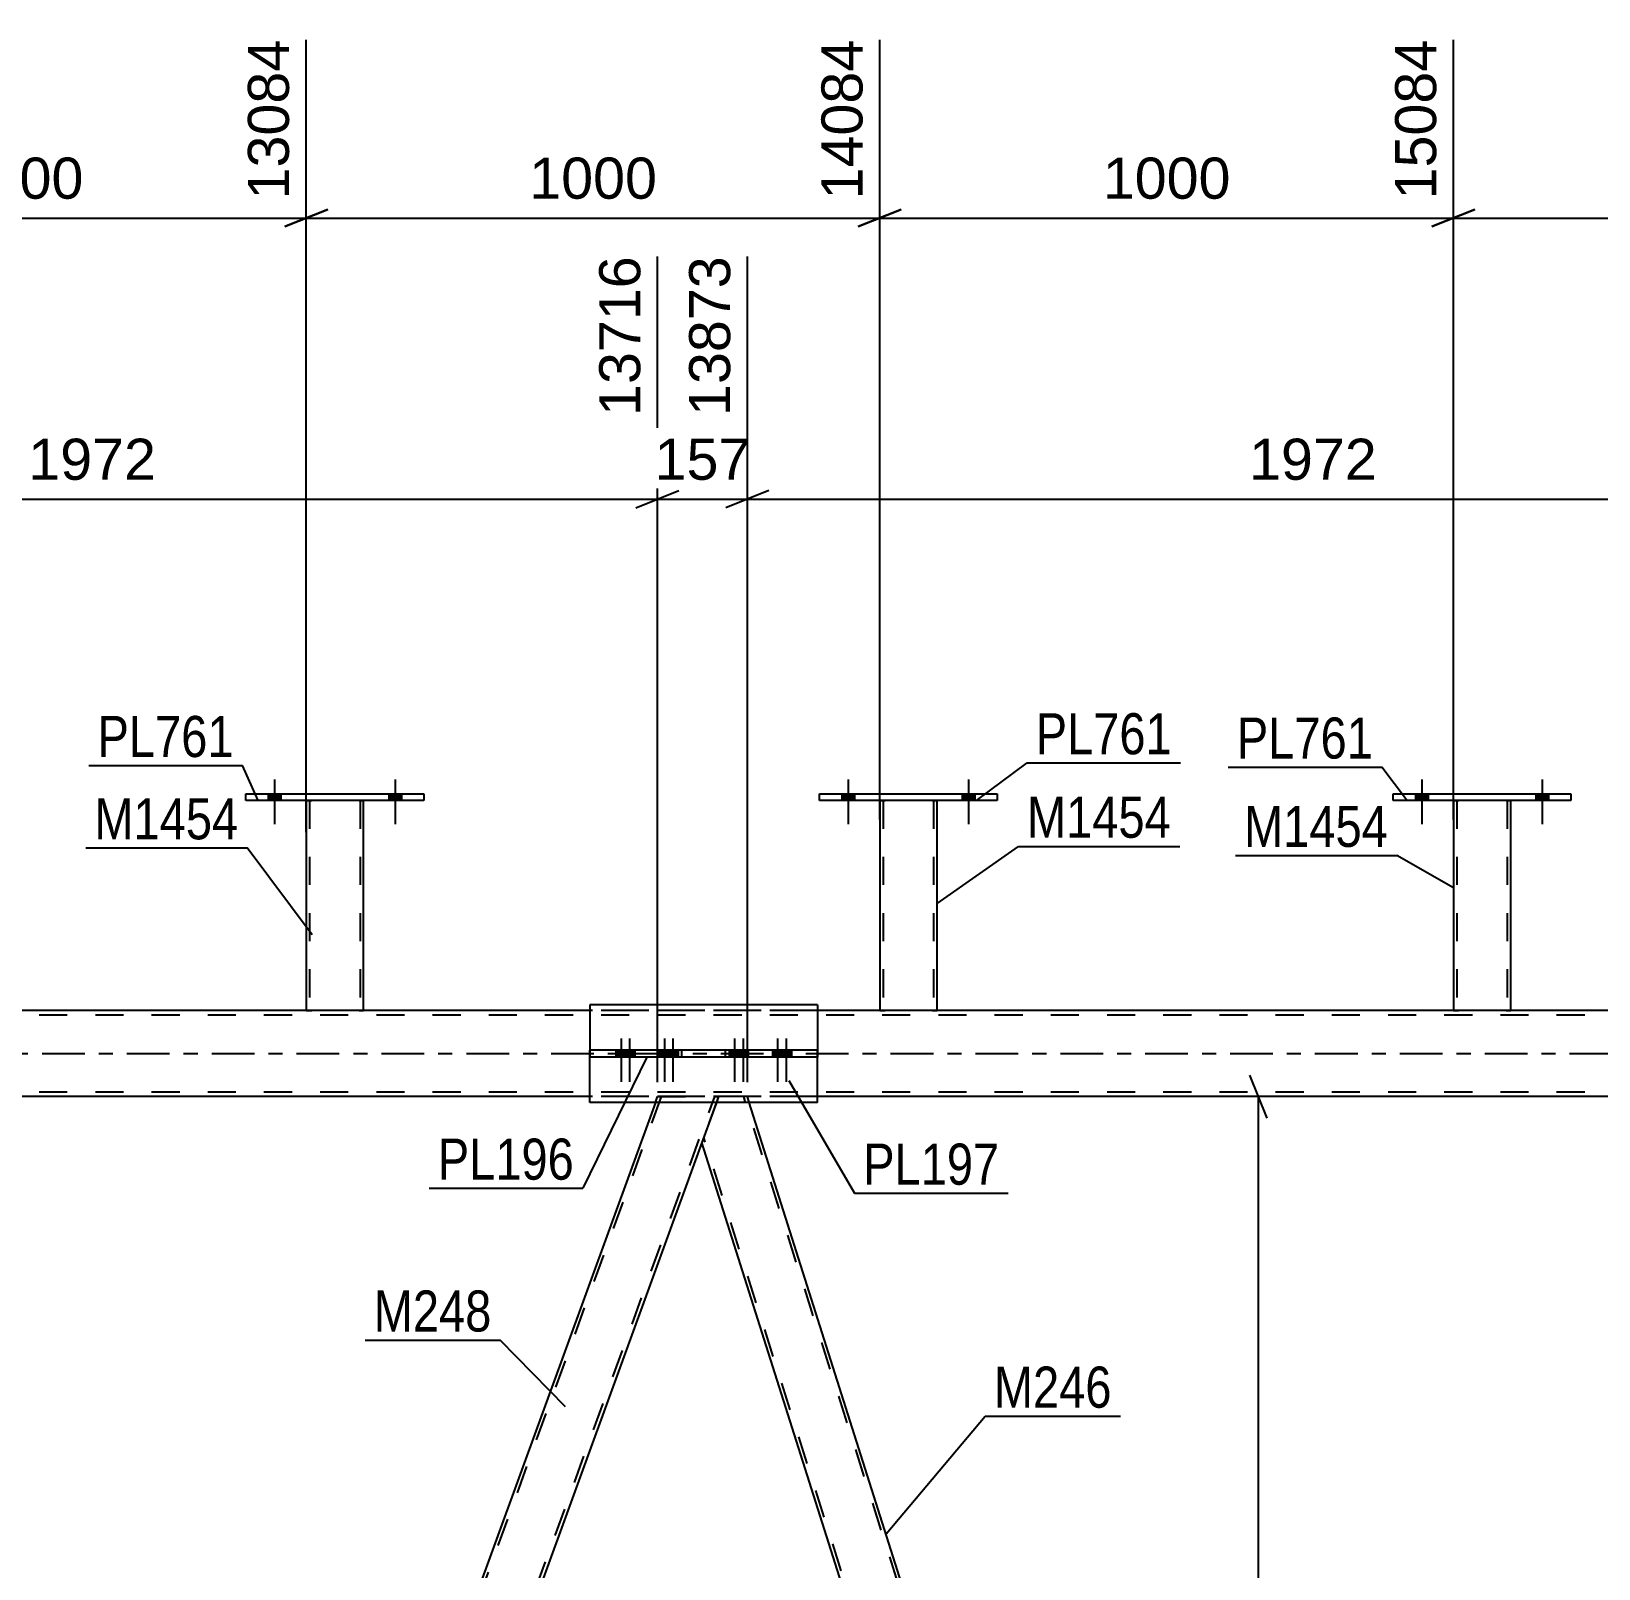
# Model space of a CAD drawing. Header units: millimetres. Extents: x -109 to 732, y -404 to 190.
# Drawn here: x 481 to 590.4, y -35.9 to 71.3 of the extents above; entities that cross this region are included whole.
import ezdxf

# ---------------------------------------------------------------- set-up
doc = ezdxf.new("R2010")
doc.units = ezdxf.units.MM
doc.linetypes.add('DXK_LINE_DOT2', pattern=[3.9198, 1.9599, -1.9599])
doc.linetypes.add('DXK_LINE_DOT3', pattern=[5.9187, 2.979, -0.9799, 0.9799, -0.9799])
doc.styles.add('Arial', font='ARIAL.TTF', dxfattribs={"height": 0.2})
doc.styles.add('Arial Narrow', font='ARIALN.TTF', dxfattribs={"height": 0.2})

# ---------------------------------------------------------------- blocks, each defined once
blk = doc.blocks.new('Part-717262461-4760 - 4623')
at = {"color": 7, "linetype": 'DXK_LINE_DOT2'}
for p, q in [((636.42, 2.68), (-23.14, 2.68)), ((636.42, 3), (9.2, 3)), ((535.86, 3), (520, 3)), ((636.42, -2.68), (-23.14, -2.68)), ((636.42, -3), (9.2, -3)), ((535.86, -3), (520, -3))]:
    blk.add_line(p, q, dxfattribs=at)
at = {"color": 2, "linetype": 'Continuous'}
for p, q in [((520, 3), (450.72, 3)), ((605.14, 3), (535.86, 3)), ((520, -3), (450.72, -3)), ((605.14, -3), (535.86, -3))]:
    blk.add_line(p, q, dxfattribs=at)
at = {"color": 7, "linetype": 'DXK_LINE_DOT3'}
blk.add_line((-33.14, 0), (636.42, 0), dxfattribs=at)
blk = doc.blocks.new('Bolt-717262461-4886 - 4623')
at = {"linetype": 'Continuous'}
for points in [[(577.58, 17.64), (578.46, 17.64), (578.46, 18.12), (577.58, 18.12)], [(585.98, 17.64), (586.86, 17.64), (586.86, 18.12), (585.98, 18.12)]]:
    blk.add_hatch(color=1, dxfattribs=at).paths.add_polyline_path(points)
at = {"color": 1, "linetype": 'Continuous'}
for p, q in [((578.02, 19.12), (578.02, 16)), ((586.42, 19.12), (586.42, 16)), ((577.58, 18.12), (577.58, 17.64)), ((578.46, 18.12), (578.46, 17.64)), ((585.98, 18.12), (585.98, 17.64)), ((586.86, 18.12), (586.86, 17.64))]:
    blk.add_line(p, q, dxfattribs=at)
blk = doc.blocks.new('Part-717262461-4705 - 4623')
at = {"color": 2, "linetype": 'Continuous'}
for p, q in [((536.01, 17.64), (536.01, 18.12)), ((536.01, 18.12), (548.41, 18.12)), ((548.41, 17.64), (536.01, 17.64)), ((548.41, 18.12), (548.41, 17.64))]:
    blk.add_line(p, q, dxfattribs=at)
blk = doc.blocks.new('Part-717262461-4710 - 4623')
at = {"color": 2, "linetype": 'Continuous'}
for p, q in [((580.22, 17.64), (580.22, 3)), ((584.22, 3), (584.22, 17.64))]:
    blk.add_line(p, q, dxfattribs=at)
at = {"color": 7, "linetype": 'DXK_LINE_DOT2'}
for p, q in [((580.22, 17.64), (580.22, 17.64)), ((580.22, 17.64), (580.22, 17.64)), ((580.22, 17.64), (580.22, 17.64)), ((580.25, 17.64), (580.22, 17.64)), ((580.22, 17.64), (580.25, 17.64)), ((580.36, 17.64), (580.25, 17.64)), ((580.25, 17.64), (580.36, 17.64)), ((580.51, 17.64), (580.36, 17.64)), ((580.36, 17.64), (580.51, 17.64)), ((580.46, 17.64), (580.46, 17.64)), ((580.46, 17.64), (580.46, 3)), ((580.47, 17.64), (580.46, 17.64)), ((580.46, 17.64), (580.47, 17.64)), ((580.53, 17.64), (580.47, 17.64)), ((580.47, 17.64), (580.53, 17.64)), ((583.92, 17.64), (580.51, 17.64)), ((583.92, 17.64), (580.51, 17.64)), ((583.83, 17.64), (580.53, 17.64)), ((580.53, 17.64), (580.6, 17.64)), ((583.91, 17.64), (580.6, 17.64)), ((583.91, 17.64), (583.83, 17.64)), ((583.96, 17.64), (583.91, 17.64)), ((583.91, 17.64), (583.96, 17.64)), ((583.92, 17.64), (584.07, 17.64)), ((584.07, 17.64), (583.92, 17.64)), ((583.98, 17.64), (583.96, 17.64)), ((583.96, 17.64), (583.98, 17.64)), ((583.98, 17.64), (583.98, 17.64)), ((583.98, 17.64), (583.98, 3)), ((584.07, 17.64), (584.18, 17.64)), ((584.18, 17.64), (584.07, 17.64)), ((584.18, 17.64), (584.22, 17.64)), ((584.22, 17.64), (584.18, 17.64)), ((584.22, 17.64), (584.22, 17.64)), ((584.22, 17.64), (584.22, 17.64)), ((584.22, 17.64), (584.22, 17.64)), ((580.22, 3), (580.22, 3)), ((580.22, 3), (580.22, 3)), ((580.25, 3), (580.22, 3)), ((580.22, 3), (580.25, 3)), ((580.36, 3), (580.25, 3)), ((580.25, 3), (580.36, 3)), ((580.51, 3), (580.36, 3)), ((580.36, 3), (580.51, 3)), ((580.47, 3), (580.46, 3)), ((580.46, 3), (580.47, 3)), ((580.53, 3), (580.47, 3)), ((580.47, 3), (580.53, 3)), ((583.92, 3), (580.51, 3)), ((583.92, 3), (580.51, 3)), ((583.83, 3), (580.53, 3)), ((580.53, 3), (580.6, 3)), ((583.91, 3), (580.6, 3)), ((583.91, 3), (583.83, 3)), ((583.96, 3), (583.91, 3)), ((583.91, 3), (583.96, 3)), ((583.92, 3), (584.07, 3)), ((584.07, 3), (583.92, 3)), ((583.98, 3), (583.96, 3)), ((583.96, 3), (583.98, 3)), ((584.07, 3), (584.18, 3)), ((584.18, 3), (584.07, 3)), ((584.18, 3), (584.22, 3)), ((584.22, 3), (584.18, 3)), ((584.22, 3), (584.22, 3)), ((584.22, 3), (584.22, 3)), ((584.22, 3), (584.22, 3))]:
    blk.add_line(p, q, dxfattribs=at)
blk = doc.blocks.new('Part-717262461-4715 - 4623')
at = {"color": 2, "linetype": 'Continuous'}
for p, q in [((576.02, 17.64), (576.02, 18.12)), ((576.02, 18.12), (588.42, 18.12)), ((588.42, 17.64), (576.02, 17.64)), ((588.42, 18.12), (588.42, 17.64))]:
    blk.add_line(p, q, dxfattribs=at)
blk = doc.blocks.new('Part-717262461-4885 - 4623')
at = {"color": 2, "linetype": 'Continuous'}
for p, q in [((500.21, 17.64), (500.21, 3)), ((504.21, 3), (504.21, 17.64))]:
    blk.add_line(p, q, dxfattribs=at)
at = {"color": 7, "linetype": 'DXK_LINE_DOT2'}
for p, q in [((500.21, 17.64), (500.21, 17.64)), ((500.21, 17.64), (500.21, 17.64)), ((500.21, 17.64), (500.21, 17.64)), ((500.25, 17.64), (500.21, 17.64)), ((500.21, 17.64), (500.25, 17.64)), ((500.36, 17.64), (500.25, 17.64)), ((500.25, 17.64), (500.36, 17.64)), ((500.51, 17.64), (500.36, 17.64)), ((500.36, 17.64), (500.51, 17.64)), ((500.45, 17.64), (500.45, 17.64)), ((500.45, 17.64), (500.45, 3)), ((500.47, 17.64), (500.45, 17.64)), ((500.45, 17.64), (500.47, 17.64)), ((500.52, 17.64), (500.47, 17.64)), ((500.47, 17.64), (500.52, 17.64)), ((503.92, 17.64), (500.51, 17.64)), ((503.92, 17.64), (500.51, 17.64)), ((503.83, 17.64), (500.52, 17.64)), ((500.52, 17.64), (500.6, 17.64)), ((503.9, 17.64), (500.6, 17.64)), ((503.9, 17.64), (503.83, 17.64)), ((503.96, 17.64), (503.9, 17.64)), ((503.9, 17.64), (503.96, 17.64)), ((503.92, 17.64), (504.07, 17.64)), ((504.07, 17.64), (503.92, 17.64)), ((503.97, 17.64), (503.96, 17.64)), ((503.96, 17.64), (503.97, 17.64)), ((503.97, 17.64), (503.97, 17.64)), ((503.97, 17.64), (503.97, 3)), ((504.07, 17.64), (504.18, 17.64)), ((504.18, 17.64), (504.07, 17.64)), ((504.18, 17.64), (504.21, 17.64)), ((504.21, 17.64), (504.18, 17.64)), ((504.21, 17.64), (504.21, 17.64)), ((504.21, 17.64), (504.21, 17.64)), ((504.21, 17.64), (504.21, 17.64)), ((500.21, 3), (500.21, 3)), ((500.21, 3), (500.21, 3)), ((500.25, 3), (500.21, 3)), ((500.21, 3), (500.25, 3)), ((500.36, 3), (500.25, 3)), ((500.25, 3), (500.36, 3)), ((500.51, 3), (500.36, 3)), ((500.36, 3), (500.51, 3)), ((500.47, 3), (500.45, 3)), ((500.45, 3), (500.47, 3)), ((500.52, 3), (500.47, 3)), ((500.47, 3), (500.52, 3)), ((503.92, 3), (500.51, 3)), ((503.92, 3), (500.51, 3)), ((503.83, 3), (500.52, 3)), ((500.52, 3), (500.6, 3)), ((503.9, 3), (500.6, 3)), ((503.9, 3), (503.83, 3)), ((503.96, 3), (503.9, 3)), ((503.9, 3), (503.96, 3)), ((503.92, 3), (504.07, 3)), ((504.07, 3), (503.92, 3)), ((503.97, 3), (503.96, 3)), ((503.96, 3), (503.97, 3)), ((504.07, 3), (504.18, 3)), ((504.18, 3), (504.07, 3)), ((504.18, 3), (504.21, 3)), ((504.21, 3), (504.18, 3)), ((504.21, 3), (504.21, 3)), ((504.21, 3), (504.21, 3)), ((504.21, 3), (504.21, 3))]:
    blk.add_line(p, q, dxfattribs=at)
blk = doc.blocks.new('Bolt-717262461-4887 - 4623')
at = {"linetype": 'Continuous'}
for points in [[(577.58, 17.64), (578.46, 17.64), (578.46, 18.12), (577.58, 18.12)], [(585.98, 17.64), (586.86, 17.64), (586.86, 18.12), (585.98, 18.12)]]:
    blk.add_hatch(color=1, dxfattribs=at).paths.add_polyline_path(points)
at = {"color": 1, "linetype": 'Continuous'}
for p, q in [((578.02, 19.12), (578.02, 16)), ((586.42, 19.12), (586.42, 16)), ((577.58, 18.12), (577.58, 17.64)), ((578.46, 18.12), (578.46, 17.64)), ((585.98, 18.12), (585.98, 17.64)), ((586.86, 18.12), (586.86, 17.64))]:
    blk.add_line(p, q, dxfattribs=at)
blk = doc.blocks.new('Bolt-717262461-4888 - 4623')
at = {"linetype": 'Continuous'}
for points in [[(537.57, 17.64), (538.45, 17.64), (538.45, 18.12), (537.57, 18.12)], [(545.97, 17.64), (546.85, 17.64), (546.85, 18.12), (545.97, 18.12)]]:
    blk.add_hatch(color=1, dxfattribs=at).paths.add_polyline_path(points)
at = {"color": 1, "linetype": 'Continuous'}
for p, q in [((538.01, 19.12), (538.01, 16)), ((546.41, 19.12), (546.41, 16)), ((537.57, 18.12), (537.57, 17.64)), ((538.45, 18.12), (538.45, 17.64)), ((545.97, 18.12), (545.97, 17.64)), ((546.85, 18.12), (546.85, 17.64))]:
    blk.add_line(p, q, dxfattribs=at)
blk = doc.blocks.new('Bolt-717262461-4889 - 4623')
at = {"linetype": 'Continuous'}
for points in [[(537.57, 17.64), (538.45, 17.64), (538.45, 18.12), (537.57, 18.12)], [(545.97, 17.64), (546.85, 17.64), (546.85, 18.12), (545.97, 18.12)]]:
    blk.add_hatch(color=1, dxfattribs=at).paths.add_polyline_path(points)
at = {"color": 1, "linetype": 'Continuous'}
for p, q in [((538.01, 19.12), (538.01, 16)), ((546.41, 19.12), (546.41, 16)), ((537.57, 18.12), (537.57, 17.64)), ((538.45, 18.12), (538.45, 17.64)), ((545.97, 18.12), (545.97, 17.64)), ((546.85, 18.12), (546.85, 17.64))]:
    blk.add_line(p, q, dxfattribs=at)
blk = doc.blocks.new('Bolt-717262461-4890 - 4623')
at = {"linetype": 'Continuous'}
for points in [[(497.57, 17.64), (498.45, 17.64), (498.45, 18.12), (497.57, 18.12)], [(505.97, 17.64), (506.85, 17.64), (506.85, 18.12), (505.97, 18.12)]]:
    blk.add_hatch(color=1, dxfattribs=at).paths.add_polyline_path(points)
at = {"color": 1, "linetype": 'Continuous'}
for p, q in [((498.01, 19.12), (498.01, 16)), ((506.41, 19.12), (506.41, 16)), ((497.57, 18.12), (497.57, 17.64)), ((498.45, 18.12), (498.45, 17.64)), ((505.97, 18.12), (505.97, 17.64)), ((506.85, 18.12), (506.85, 17.64))]:
    blk.add_line(p, q, dxfattribs=at)
blk = doc.blocks.new('Part-717262461-4899 - 4623')
at = {"color": 2, "linetype": 'Continuous'}
for p, q in [((496.01, 17.64), (496.01, 18.12)), ((496.01, 18.12), (508.41, 18.12)), ((508.41, 17.64), (496.01, 17.64)), ((508.41, 18.12), (508.41, 17.64))]:
    blk.add_line(p, q, dxfattribs=at)
blk = doc.blocks.new('Part-717262461-4904 - 4623')
at = {"color": 2, "linetype": 'Continuous'}
for p, q in [((540.21, 17.64), (540.21, 3)), ((544.21, 3), (544.21, 17.64))]:
    blk.add_line(p, q, dxfattribs=at)
at = {"color": 7, "linetype": 'DXK_LINE_DOT2'}
for p, q in [((540.21, 17.64), (540.21, 17.64)), ((540.21, 17.64), (540.21, 17.64)), ((540.21, 17.64), (540.21, 17.64)), ((540.25, 17.64), (540.21, 17.64)), ((540.21, 17.64), (540.25, 17.64)), ((540.35, 17.64), (540.25, 17.64)), ((540.25, 17.64), (540.35, 17.64)), ((540.51, 17.64), (540.35, 17.64)), ((540.35, 17.64), (540.51, 17.64)), ((540.45, 17.64), (540.45, 17.64)), ((540.45, 17.64), (540.45, 3)), ((540.47, 17.64), (540.45, 17.64)), ((540.45, 17.64), (540.47, 17.64)), ((540.52, 17.64), (540.47, 17.64)), ((540.47, 17.64), (540.52, 17.64)), ((543.92, 17.64), (540.51, 17.64)), ((543.92, 17.64), (540.51, 17.64)), ((543.83, 17.64), (540.52, 17.64)), ((540.52, 17.64), (540.6, 17.64)), ((543.9, 17.64), (540.6, 17.64)), ((543.9, 17.64), (543.83, 17.64)), ((543.96, 17.64), (543.9, 17.64)), ((543.9, 17.64), (543.96, 17.64)), ((543.92, 17.64), (544.07, 17.64)), ((544.07, 17.64), (543.92, 17.64)), ((543.97, 17.64), (543.96, 17.64)), ((543.96, 17.64), (543.97, 17.64)), ((543.97, 17.64), (543.97, 17.64)), ((543.97, 17.64), (543.97, 3)), ((544.07, 17.64), (544.18, 17.64)), ((544.18, 17.64), (544.07, 17.64)), ((544.18, 17.64), (544.21, 17.64)), ((544.21, 17.64), (544.18, 17.64)), ((544.21, 17.64), (544.21, 17.64)), ((544.21, 17.64), (544.21, 17.64)), ((544.21, 17.64), (544.21, 17.64)), ((540.21, 3), (540.21, 3)), ((540.21, 3), (540.21, 3)), ((540.25, 3), (540.21, 3)), ((540.21, 3), (540.25, 3)), ((540.35, 3), (540.25, 3)), ((540.25, 3), (540.35, 3)), ((540.51, 3), (540.35, 3)), ((540.35, 3), (540.51, 3)), ((540.47, 3), (540.45, 3)), ((540.45, 3), (540.47, 3)), ((540.52, 3), (540.47, 3)), ((540.47, 3), (540.52, 3)), ((543.92, 3), (540.51, 3)), ((543.92, 3), (540.51, 3)), ((543.83, 3), (540.52, 3)), ((540.52, 3), (540.6, 3)), ((543.9, 3), (540.6, 3)), ((543.9, 3), (543.83, 3)), ((543.96, 3), (543.9, 3)), ((543.9, 3), (543.96, 3)), ((543.92, 3), (544.07, 3)), ((544.07, 3), (543.92, 3)), ((543.97, 3), (543.96, 3)), ((543.96, 3), (543.97, 3)), ((544.07, 3), (544.18, 3)), ((544.18, 3), (544.07, 3)), ((544.18, 3), (544.21, 3)), ((544.21, 3), (544.18, 3)), ((544.21, 3), (544.21, 3)), ((544.21, 3), (544.21, 3)), ((544.21, 3), (544.21, 3))]:
    blk.add_line(p, q, dxfattribs=at)
blk = doc.blocks.new('Part-717262461-4961 - 4623')
at = {"color": 7, "linetype": 'DXK_LINE_DOT2'}
for p, q in [((524.97, -3), (481.65, -122)), ((485.4, -122), (528.71, -3)), ((524.57, -3.4), (524.71, -3)), ((524.71, -3), (528.97, -3)), ((528.97, -3), (527.8, -6.21))]:
    blk.add_line(p, q, dxfattribs=at)
at = {"color": 2, "linetype": 'Continuous'}
for p, q in [((524.57, -3.4), (482.57, -118.79)), ((527.8, -6.21), (485.8, -121.6))]:
    blk.add_line(p, q, dxfattribs=at)
blk = doc.blocks.new('Part-717262461-4971 - 4623')
at = {"color": 7, "linetype": 'DXK_LINE_DOT2'}
for p, q in [((528.97, -3), (528.82, -3.4)), ((530.98, -3), (528.97, -3)), ((567.57, -119.16), (530.73, -3)), ((531.11, -3.4), (530.98, -3)), ((564.77, -122), (527.94, -5.84))]:
    blk.add_line(p, q, dxfattribs=at)
at = {"color": 2, "linetype": 'Continuous'}
for p, q in [((528.82, -3.4), (527.8, -6.21)), ((567.7, -118.79), (531.11, -3.4)), ((564.39, -121.6), (527.8, -6.21))]:
    blk.add_line(p, q, dxfattribs=at)
blk = doc.blocks.new('Bolt-717262461-4992 - 4623')
at = {"linetype": 'Continuous'}
for points in [[(497.57, 17.64), (498.45, 17.64), (498.45, 18.12), (497.57, 18.12)], [(505.97, 17.64), (506.85, 17.64), (506.85, 18.12), (505.97, 18.12)]]:
    blk.add_hatch(color=1, dxfattribs=at).paths.add_polyline_path(points)
at = {"color": 1, "linetype": 'Continuous'}
for p, q in [((498.01, 19.12), (498.01, 16)), ((506.41, 19.12), (506.41, 16)), ((497.57, 18.12), (497.57, 17.64)), ((498.45, 18.12), (498.45, 17.64)), ((505.97, 18.12), (505.97, 17.64)), ((506.85, 18.12), (506.85, 17.64))]:
    blk.add_line(p, q, dxfattribs=at)
blk = doc.blocks.new('Part-717262461-5197 - 4623')
at = {"color": 2, "linetype": 'Continuous'}
for p, q in [((535.86, 0.24), (520, 0.24)), ((520, -0.24), (520, 0.24)), ((526.41, -0.24), (526.41, 0.24)), ((529.45, -0.24), (529.45, 0.24)), ((535.86, -0.24), (535.86, 0.24)), ((535.86, -0.24), (520, -0.24))]:
    blk.add_line(p, q, dxfattribs=at)
blk = doc.blocks.new('Bolt-717262461-5187 - 4623')
at = {"linetype": 'Continuous'}
for points in [[(522.53, 0.24), (521.81, 0.24), (521.81, -0.24), (522.53, -0.24)], [(523.13, 0.24), (522.41, 0.24), (522.41, -0.24), (523.13, -0.24)], [(525.55, 0.24), (524.83, 0.24), (524.83, -0.24), (525.55, -0.24)], [(526.15, 0.24), (525.43, 0.24), (525.43, -0.24), (526.15, -0.24)]]:
    blk.add_hatch(color=1, dxfattribs=at).paths.add_polyline_path(points)
at = {"color": 1, "linetype": 'Continuous'}
for p, q in [((521.81, 0.24), (521.81, -0.24)), ((522.17, 1.04), (522.17, -1.96)), ((522.41, 0.24), (522.41, -0.24)), ((522.53, 0.24), (522.53, -0.24)), ((522.77, 1.04), (522.77, -1.96)), ((523.13, 0.24), (523.13, -0.24)), ((524.83, 0.24), (524.83, -0.24)), ((525.19, 1.04), (525.19, -1.96)), ((525.43, 0.24), (525.43, -0.24)), ((525.55, 0.24), (525.55, -0.24)), ((525.79, 1.04), (525.79, -1.96)), ((526.15, 0.24), (526.15, -0.24))]:
    blk.add_line(p, q, dxfattribs=at)
blk = doc.blocks.new('Bolt-717262461-5186 - 4623')
at = {"linetype": 'Continuous'}
for points in [[(530.44, 0.24), (529.72, 0.24), (529.72, -0.24), (530.44, -0.24)], [(531.04, 0.24), (530.32, 0.24), (530.32, -0.24), (531.04, -0.24)], [(533.45, 0.24), (532.73, 0.24), (532.73, -0.24), (533.45, -0.24)], [(534.05, 0.24), (533.33, 0.24), (533.33, -0.24), (534.05, -0.24)]]:
    blk.add_hatch(color=1, dxfattribs=at).paths.add_polyline_path(points)
at = {"color": 1, "linetype": 'Continuous'}
for p, q in [((529.72, 0.24), (529.72, -0.24)), ((530.08, 1.04), (530.08, -1.96)), ((530.32, 0.24), (530.32, -0.24)), ((530.44, 0.24), (530.44, -0.24)), ((530.68, 1.04), (530.68, -1.96)), ((531.04, 0.24), (531.04, -0.24)), ((532.73, 0.24), (532.73, -0.24)), ((533.09, 1.04), (533.09, -1.96)), ((533.33, 0.24), (533.33, -0.24)), ((533.45, 0.24), (533.45, -0.24)), ((533.69, 1.04), (533.69, -1.96)), ((534.05, 0.24), (534.05, -0.24))]:
    blk.add_line(p, q, dxfattribs=at)
blk = doc.blocks.new('Part-717262461-5192 - 4623')
at = {"color": 2, "linetype": 'Continuous'}
for p, q in [((535.86, 3.4), (520, 3.4)), ((520, 3.4), (520, 0.24)), ((535.86, 3.4), (535.86, 0.24)), ((520, -3.4), (520, -0.24)), ((535.86, -3.4), (535.86, -0.24)), ((535.86, -3.4), (520, -3.4))]:
    blk.add_line(p, q, dxfattribs=at)
at = {"color": 7, "linetype": 'DXK_LINE_DOT2'}
for p, q in [((520, 0.24), (520, -0.24)), ((535.86, 0.24), (535.86, -0.24))]:
    blk.add_line(p, q, dxfattribs=at)
blk = doc.blocks.new('StraightDimension-717262461-18217 - 4623')
at = {"color": 7, "linetype": 'Continuous'}
for p, q in [((460.22, 15.44), (460.22, 70.68)), ((500.21, 15.44), (500.21, 70.68)), ((461.72, 58.86), (458.72, 57.66)), ((460.22, 58.26), (500.21, 58.26)), ((498.71, 57.66), (501.71, 58.86))]:
    blk.add_line(p, q, dxfattribs=at)
at = {"color": 0}
blk.add_wipeout([(485.26, 59.01), (485.26, 63.21), (475.17, 63.21), (475.17, 59.01)], dxfattribs=at)
at = {"color": 3, "style": 'Arial'}
blk.add_text('1000', height=2.865, dxfattribs=at).set_placement((475.77, 59.61))
at = {"color": 0, "linetype": 'Continuous'}
blk.add_wipeout([(499.61, 71.28), (495.41, 71.28), (495.41, 58.96), (499.61, 58.96)], dxfattribs=at)
at = {"color": 3, "linetype": 'Continuous', "style": 'Arial'}
blk.add_text('13084', height=2.865, rotation=90.0002, dxfattribs=at).set_placement((499.01, 59.56))
blk = doc.blocks.new('StraightDimension-717262461-18215 - 4623')
at = {"color": 7, "linetype": 'Continuous'}
for p, q in [((540.21, 16.33), (540.21, 70.68)), ((580.22, 16.33), (580.22, 70.68)), ((541.71, 58.86), (538.71, 57.66)), ((540.21, 58.26), (580.22, 58.26)), ((578.72, 57.66), (581.72, 58.86))]:
    blk.add_line(p, q, dxfattribs=at)
at = {"color": 0}
blk.add_wipeout([(565.26, 59.01), (565.26, 63.21), (555.17, 63.21), (555.17, 59.01)], dxfattribs=at)
at = {"color": 3, "style": 'Arial'}
blk.add_text('1000', height=2.865, dxfattribs=at).set_placement((555.77, 59.61))
at = {"color": 0, "linetype": 'Continuous'}
blk.add_wipeout([(579.62, 71.28), (575.42, 71.28), (575.42, 58.96), (579.62, 58.96)], dxfattribs=at)
at = {"color": 3, "linetype": 'Continuous', "style": 'Arial'}
blk.add_text('15084', height=2.865, rotation=90.0002, dxfattribs=at).set_placement((579.02, 59.56))
blk = doc.blocks.new('StraightDimension-717262461-6298 - 4623')
at = {"color": 7, "linetype": 'Continuous'}
for p, q in [((445.85, -2), (445.85, 55.58)), ((524.71, -2), (524.71, 55.58)), ((447.35, 39.26), (444.35, 38.06)), ((445.85, 38.66), (524.71, 38.66)), ((523.21, 38.06), (526.21, 39.26))]:
    blk.add_line(p, q, dxfattribs=at)
at = {"color": 0, "linetype": 'Continuous'}
blk.add_wipeout([(524.11, 56.18), (519.91, 56.18), (519.91, 43.86), (524.11, 43.86)], dxfattribs=at)
at = {"color": 0}
blk.add_wipeout([(490.33, 39.41), (490.33, 43.61), (480.23, 43.61), (480.23, 39.41)], dxfattribs=at)
at = {"color": 3, "linetype": 'Continuous', "style": 'Arial'}
blk.add_text('13716', height=2.865, rotation=90.0002, dxfattribs=at).set_placement((523.51, 44.46))
at = {"color": 3, "style": 'Arial'}
blk.add_text('1972', height=2.865, dxfattribs=at).set_placement((480.83, 40.01))
blk = doc.blocks.new('StraightDimension-717262461-18216 - 4623')
at = {"color": 7, "linetype": 'Continuous'}
for p, q in [((500.21, 15.44), (500.21, 70.68)), ((540.21, 16.33), (540.21, 70.68)), ((501.71, 58.86), (498.71, 57.66)), ((500.21, 58.26), (540.21, 58.26)), ((538.71, 57.66), (541.71, 58.86))]:
    blk.add_line(p, q, dxfattribs=at)
at = {"color": 0}
blk.add_wipeout([(525.26, 59.01), (525.26, 63.21), (515.17, 63.21), (515.17, 59.01)], dxfattribs=at)
at = {"color": 3, "style": 'Arial'}
blk.add_text('1000', height=2.865, dxfattribs=at).set_placement((515.77, 59.61))
at = {"color": 0, "linetype": 'Continuous'}
blk.add_wipeout([(539.61, 71.28), (535.41, 71.28), (535.41, 58.96), (539.61, 58.96)], dxfattribs=at)
at = {"color": 3, "linetype": 'Continuous', "style": 'Arial'}
blk.add_text('14084', height=2.865, rotation=90.0002, dxfattribs=at).set_placement((539.01, 59.56))
blk = doc.blocks.new('StraightDimension-717262461-18214 - 4623')
at = {"color": 7, "linetype": 'Continuous'}
for p, q in [((580.22, 16.33), (580.22, 70.68)), ((620.22, 16.33), (620.22, 70.68)), ((581.72, 58.86), (578.72, 57.66)), ((580.22, 58.26), (620.22, 58.26)), ((618.72, 57.66), (621.72, 58.86))]:
    blk.add_line(p, q, dxfattribs=at)
at = {"color": 0}
blk.add_wipeout([(605.26, 59.01), (605.26, 63.21), (595.17, 63.21), (595.17, 59.01)], dxfattribs=at)
at = {"color": 3, "style": 'Arial'}
blk.add_text('1000', height=2.865, dxfattribs=at).set_placement((595.77, 59.61))
at = {"color": 0, "linetype": 'Continuous'}
blk.add_wipeout([(619.62, 71.28), (615.42, 71.28), (615.42, 58.96), (619.62, 58.96)], dxfattribs=at)
at = {"color": 3, "linetype": 'Continuous', "style": 'Arial'}
blk.add_text('16084', height=2.865, rotation=90.0002, dxfattribs=at).set_placement((619.02, 59.56))
blk = doc.blocks.new('StraightDimension-717262461-6108 - 4623')
at = {"color": 7, "linetype": 'Continuous'}
for p, q in [((567.23, -4.5), (566.03, -1.5)), ((598.93, -3), (563.78, -3)), ((566.63, -122), (566.63, -3))]:
    blk.add_line(p, q, dxfattribs=at)
blk = doc.blocks.new('StraightDimension-717262461-6274 - 4623')
at = {"color": 7, "linetype": 'Continuous'}
for p, q in [((524.71, -2), (524.71, 55.58)), ((530.98, -2), (530.98, 55.58)), ((523.21, 38.06), (526.21, 39.26)), ((524.71, 38.66), (530.98, 38.66)), ((532.48, 39.26), (529.48, 38.06))]:
    blk.add_line(p, q, dxfattribs=at)
at = {"color": 0}
blk.add_wipeout([(531.78, 39.41), (531.78, 43.61), (523.91, 43.61), (523.91, 39.41)], dxfattribs=at)
at = {"color": 3, "style": 'Arial'}
blk.add_text('157', height=2.865, dxfattribs=at).set_placement((524.51, 40.01))
at = {"color": 0, "linetype": 'Continuous'}
blk.add_wipeout([(530.38, 56.18), (526.18, 56.18), (526.18, 43.86), (530.38, 43.86)], dxfattribs=at)
at = {"color": 3, "linetype": 'Continuous', "style": 'Arial'}
blk.add_text('13873', height=2.865, rotation=90.0002, dxfattribs=at).set_placement((529.78, 44.46))
blk = doc.blocks.new('StraightDimension-717262461-6250 - 4623')
at = {"color": 7, "linetype": 'Continuous'}
for p, q in [((530.98, -2), (530.98, 55.58)), ((609.85, -2), (609.85, 51.08)), ((532.48, 39.26), (529.48, 38.06)), ((530.98, 38.66), (609.85, 38.66)), ((608.35, 38.06), (611.35, 39.26))]:
    blk.add_line(p, q, dxfattribs=at)
at = {"color": 0}
blk.add_wipeout([(575.46, 39.41), (575.46, 43.61), (565.37, 43.61), (565.37, 39.41)], dxfattribs=at)
at = {"color": 3, "style": 'Arial'}
blk.add_text('1972', height=2.865, dxfattribs=at).set_placement((565.97, 40.01))
at = {"color": 0, "linetype": 'Continuous'}
blk.add_wipeout([(609.25, 51.68), (605.05, 51.68), (605.05, 39.36), (609.25, 39.36)], dxfattribs=at)
at = {"color": 3, "linetype": 'Continuous', "style": 'Arial'}
blk.add_text('15845', height=2.865, rotation=90.0002, dxfattribs=at).set_placement((608.65, 39.96))
blk = doc.blocks.new('Mark-717262461-4701 - 4623')
at = {"color": 30, "linetype": 'Continuous'}
for p, q in [((546.95, 17.64), (550.49, 20.27)), ((550.49, 20.27), (561.19, 20.27))]:
    blk.add_line(p, q, dxfattribs=at)
at = {"color": 0}
blk.add_wipeout([(560.59, 20.87), (560.59, 23.87), (551.09, 23.87), (551.09, 20.87)], dxfattribs=at)
blk.add_wipeout([(560.59, 20.87), (560.59, 23.87), (551.09, 23.87), (551.09, 20.87)], dxfattribs=at)
at = {"color": 3, "style": 'Arial Narrow'}
blk.add_text('PL761', height=2.863, dxfattribs=at).set_placement((551.09, 20.87))
blk = doc.blocks.new('Mark-717262461-4706 - 4623')
at = {"color": 30, "linetype": 'Continuous'}
for p in [(565.02, 13.81), (580.22, 11.56)]:
    blk.add_line(p, (576.27, 13.81), dxfattribs=at)
at = {"color": 0}
blk.add_wipeout([(575.67, 14.41), (575.67, 17.41), (565.62, 17.41), (565.62, 14.41)], dxfattribs=at)
blk.add_wipeout([(575.67, 14.41), (575.67, 17.41), (565.62, 17.41), (565.62, 14.41)], dxfattribs=at)
at = {"color": 3, "style": 'Arial Narrow'}
blk.add_text('M1454', height=2.863, dxfattribs=at).set_placement((565.62, 14.41))
blk = doc.blocks.new('Mark-717262461-4711 - 4623')
at = {"color": 30, "linetype": 'Continuous'}
for p in [(564.52, 19.97), (576.95, 17.7)]:
    blk.add_line(p, (575.22, 19.97), dxfattribs=at)
at = {"color": 0}
blk.add_wipeout([(574.62, 20.57), (574.62, 23.57), (565.12, 23.57), (565.12, 20.57)], dxfattribs=at)
blk.add_wipeout([(574.62, 20.57), (574.62, 23.57), (565.12, 23.57), (565.12, 20.57)], dxfattribs=at)
at = {"color": 3, "style": 'Arial Narrow'}
blk.add_text('PL761', height=2.863, dxfattribs=at).set_placement((565.12, 20.57))
blk = doc.blocks.new('Mark-717262461-4900 - 4623')
at = {"color": 30, "linetype": 'Continuous'}
for p, q in [((544.21, 10.47), (549.88, 14.45)), ((549.88, 14.45), (561.13, 14.45))]:
    blk.add_line(p, q, dxfattribs=at)
at = {"color": 0}
blk.add_wipeout([(560.53, 15.05), (560.53, 18.05), (550.48, 18.05), (550.48, 15.05)], dxfattribs=at)
blk.add_wipeout([(560.53, 15.05), (560.53, 18.05), (550.48, 18.05), (550.48, 15.05)], dxfattribs=at)
at = {"color": 3, "style": 'Arial Narrow'}
blk.add_text('M1454', height=2.863, dxfattribs=at).set_placement((550.48, 15.05))
blk = doc.blocks.new('Mark-717262461-4881 - 4623')
at = {"color": 30, "linetype": 'Continuous'}
for p in [(484.84, 14.34), (500.63, 8.28)]:
    blk.add_line(p, (496.09, 14.34), dxfattribs=at)
at = {"color": 0}
blk.add_wipeout([(495.49, 14.94), (495.49, 17.94), (485.44, 17.94), (485.44, 14.94)], dxfattribs=at)
blk.add_wipeout([(495.49, 14.94), (495.49, 17.94), (485.44, 17.94), (485.44, 14.94)], dxfattribs=at)
at = {"color": 3, "style": 'Arial Narrow'}
blk.add_text('M1454', height=2.863, dxfattribs=at).set_placement((485.44, 14.94))
blk = doc.blocks.new('Mark-717262461-4895 - 4623')
at = {"color": 30, "linetype": 'Continuous'}
for p in [(485.06, 20.08), (496.87, 17.64)]:
    blk.add_line(p, (495.77, 20.08), dxfattribs=at)
at = {"color": 0}
blk.add_wipeout([(495.17, 20.68), (495.17, 23.68), (485.66, 23.68), (485.66, 20.68)], dxfattribs=at)
blk.add_wipeout([(495.17, 20.68), (495.17, 23.68), (485.66, 23.68), (485.66, 20.68)], dxfattribs=at)
at = {"color": 3, "style": 'Arial Narrow'}
blk.add_text('PL761', height=2.863, dxfattribs=at).set_placement((485.66, 20.68))
blk = doc.blocks.new('Mark-717262461-4957 - 4623')
at = {"color": 30, "linetype": 'Continuous'}
for p in [(504.32, -19.98), (518.29, -24.63)]:
    blk.add_line(p, (513.74, -19.98), dxfattribs=at)
at = {"color": 0}
blk.add_wipeout([(513.14, -19.38), (513.14, -16.38), (504.92, -16.38), (504.92, -19.38)], dxfattribs=at)
blk.add_wipeout([(513.14, -19.38), (513.14, -16.38), (504.92, -16.38), (504.92, -19.38)], dxfattribs=at)
at = {"color": 3, "style": 'Arial Narrow'}
blk.add_text('M248', height=2.863, dxfattribs=at).set_placement((504.92, -19.38))
blk = doc.blocks.new('Mark-717262461-4967 - 4623')
at = {"color": 30, "linetype": 'Continuous'}
for p, q in [((540.65, -33.48), (547.57, -25.29)), ((547.57, -25.29), (557, -25.29))]:
    blk.add_line(p, q, dxfattribs=at)
at = {"color": 0}
blk.add_wipeout([(556.4, -24.69), (556.4, -21.69), (548.17, -21.69), (548.17, -24.69)], dxfattribs=at)
blk.add_wipeout([(556.4, -24.69), (556.4, -21.69), (548.17, -21.69), (548.17, -24.69)], dxfattribs=at)
at = {"color": 3, "style": 'Arial Narrow'}
blk.add_text('M246', height=2.863, dxfattribs=at).set_placement((548.17, -24.69))
blk = doc.blocks.new('Mark-717262461-5188 - 4623')
at = {"color": 30, "linetype": 'Continuous'}
for p, q in [((533.87, -1.87), (538.46, -9.74)), ((538.46, -9.74), (549.16, -9.74))]:
    blk.add_line(p, q, dxfattribs=at)
at = {"color": 0}
blk.add_wipeout([(548.56, -9.14), (548.56, -6.14), (539.06, -6.14), (539.06, -9.14)], dxfattribs=at)
blk.add_wipeout([(548.56, -9.14), (548.56, -6.14), (539.06, -6.14), (539.06, -9.14)], dxfattribs=at)
at = {"color": 3, "style": 'Arial Narrow'}
blk.add_text('PL197', height=2.863, dxfattribs=at).set_placement((539.06, -9.14))
blk = doc.blocks.new('Mark-717262461-5193 - 4623')
at = {"color": 30, "linetype": 'Continuous'}
for p in [(523.97, -0.24), (508.79, -9.39)]:
    blk.add_line(p, (519.5, -9.39), dxfattribs=at)
at = {"color": 0}
blk.add_wipeout([(518.9, -8.79), (518.9, -5.79), (509.39, -5.79), (509.39, -8.79)], dxfattribs=at)
blk.add_wipeout([(518.9, -8.79), (518.9, -5.79), (509.39, -5.79), (509.39, -8.79)], dxfattribs=at)
at = {"color": 3, "style": 'Arial Narrow'}
blk.add_text('PL196', height=2.863, dxfattribs=at).set_placement((509.39, -8.79))

msp = doc.modelspace()

# ---------------------------------------------------------------- block references
for name in ['Bolt-717262461-4890 - 4623', 'Bolt-717262461-4992 - 4623', 'Bolt-717262461-4888 - 4623', 'Bolt-717262461-4889 - 4623', 'Bolt-717262461-4886 - 4623', 'Bolt-717262461-4887 - 4623', 'Part-717262461-4899 - 4623', 'Part-717262461-4885 - 4623', 'Part-717262461-4705 - 4623', 'Part-717262461-4904 - 4623', 'Part-717262461-4715 - 4623', 'Part-717262461-4710 - 4623', 'Part-717262461-5192 - 4623', 'Part-717262461-4760 - 4623', 'Part-717262461-5197 - 4623', 'Bolt-717262461-5187 - 4623', 'Bolt-717262461-5186 - 4623', 'Part-717262461-4961 - 4623', 'Part-717262461-4971 - 4623']:
    msp.add_blockref(name, (0, 0))

# ---------------------------------------------------------------- next in the draw order: block references
for name in ['StraightDimension-717262461-18217 - 4623', 'StraightDimension-717262461-18215 - 4623', 'StraightDimension-717262461-6108 - 4623', 'Mark-717262461-4957 - 4623', 'Mark-717262461-4967 - 4623']:
    msp.add_blockref(name, (0, 0))

# ---------------------------------------------------------------- next in the draw order: block references
for name in ['StraightDimension-717262461-18214 - 4623', 'StraightDimension-717262461-6298 - 4623']:
    msp.add_blockref(name, (0, 0))

# ---------------------------------------------------------------- next in the draw order: block references
msp.add_blockref('StraightDimension-717262461-18216 - 4623', (0, 0))

# ---------------------------------------------------------------- next in the draw order: block references
for name in ['StraightDimension-717262461-6274 - 4623', 'Mark-717262461-4881 - 4623']:
    msp.add_blockref(name, (0, 0))

# ---------------------------------------------------------------- next in the draw order: block references
for name in ['StraightDimension-717262461-6250 - 4623', 'Mark-717262461-4895 - 4623', 'Mark-717262461-5193 - 4623']:
    msp.add_blockref(name, (0, 0))

# ---------------------------------------------------------------- next in the draw order: block references
for name in ['Mark-717262461-4701 - 4623', 'Mark-717262461-4706 - 4623', 'Mark-717262461-5188 - 4623']:
    msp.add_blockref(name, (0, 0))

# ---------------------------------------------------------------- next in the draw order: block references
for name in ['Mark-717262461-4711 - 4623', 'Mark-717262461-4900 - 4623']:
    msp.add_blockref(name, (0, 0))

doc.saveas('drawing.dxf')
